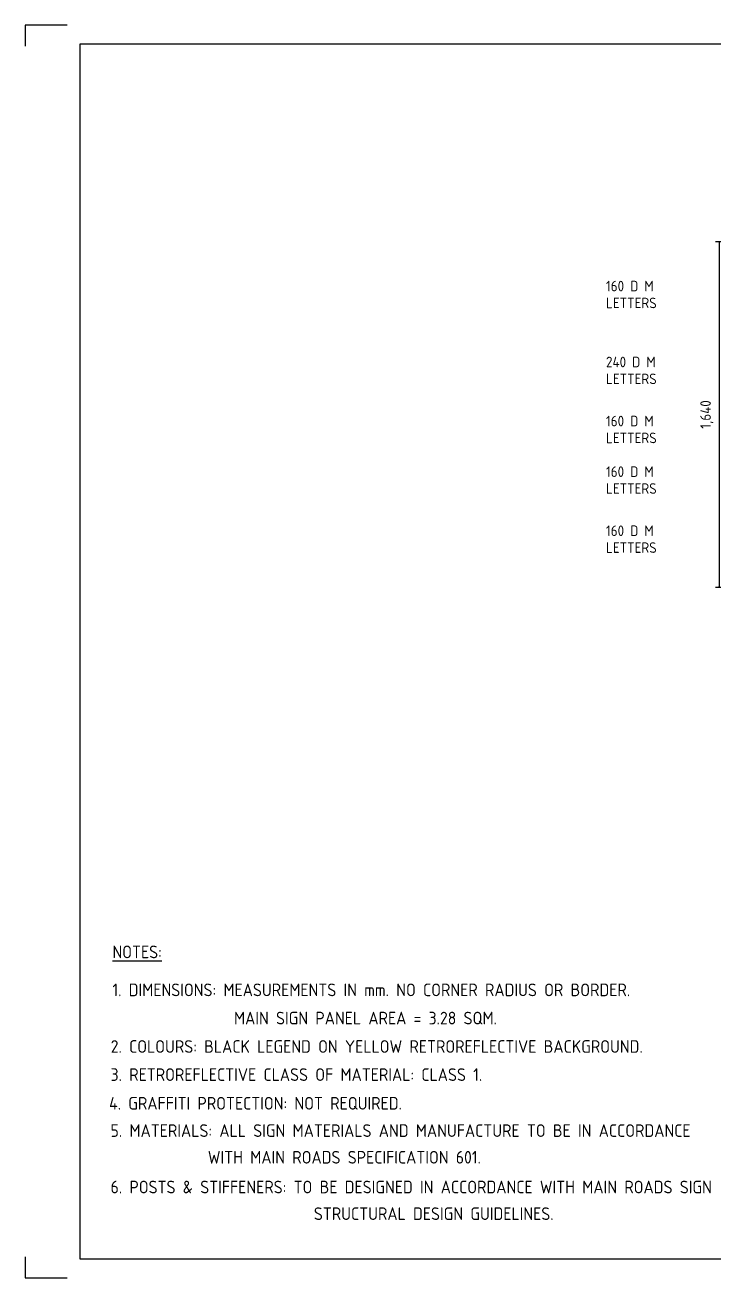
# Model space of a CAD drawing. Extents: x 0 to 420, y 0 to 297.
# Drawn here: x 0 to 163.4, y 0 to 297 of the extents above; entities that cross this region are included whole.
import ezdxf
from ezdxf.enums import TextEntityAlignment as Align

# ---------------------------------------------------------------- set-up
doc = ezdxf.new("R2010")
doc.units = 0
doc.header["$LTSCALE"] = 12
doc.header["$MEASUREMENT"] = 0
doc.header["$PDSIZE"] = 4
doc.layers.get('0').update_dxf_attribs({"linetype": 'CONTINUOUS'})
doc.layers.get('DEFPOINTS').update_dxf_attribs({"linetype": 'CONTINUOUS'})
for name, color, linetype in [('COMMENTS', 4, 'CONTINUOUS'), ('L25', 1, 'CONTINUOUS'), ('L35', 3, 'CONTINUOUS'), ('T25', 1, 'CONTINUOUS'), ('TBLK18', 4, 'CONTINUOUS'), ('TBLK25', 1, 'CONTINUOUS'), ('TBLK35', 3, 'CONTINUOUS'), ('TBLK50', 7, 'CONTINUOUS')]:
    doc.layers.add(name, color=color, linetype=linetype)
doc.styles.add('ISO', font='iso')
doc.dimstyles.new('SIGNSDIM-20', dxfattribs={"dimtxt": 2.5, "dimasz": 0.2, "dimexe": 1.5, "dimexo": 2, "dimgap": 1.5, "dimtad": 1, "dimdec": 0, "dimlfac": 20, "dimrnd": 1, "dimdsep": 46, "dimlunit": 6, "dimtxsty": 'ISO', "dimblk": 'SGNDIM', "dimcen": 2.5, "dimse1": 1, "dimse2": 1, "dimadec": 0, "dimazin": 0, "dimtfac": 1, "dimtdec": 0, "dimtix": 1, "dimtmove": 0, "dimatfit": 3, "dimldrblk": 'SGNDIM', "dimfxl": 0, "dimtolj": 1, "dimtzin": 0, "dimarcsym": 0})

# ---------------------------------------------------------------- blocks, each defined once
blk = doc.blocks.new('SGNDIM')
for p, q in [((0, 0), (-1, 0)), ((0, 4.5), (0, -4.5))]:
    blk.add_line(p, q)
blk = doc.blocks.new('*D41')
at = {"layer": 'DEFPOINTS', "color": 0}
for p in [(200.39, 245.69), (164.39, 163.69), (200.39, 163.69)]:
    blk.add_point(p, dxfattribs=at)
at = {"layer": 'T25', "color": 0, "lineweight": -2}
blk.add_line((164.39, 245.49), (164.39, 163.89), dxfattribs=at)
at = {"layer": 'T25', "color": 0, "lineweight": -2, "xscale": 0.2, "yscale": 0.2, "zscale": 0.2}
for p, rotation in [((164.39, 245.69), 90), ((164.39, 163.69), 270)]:
    blk.add_blockref('SGNDIM', p, dxfattribs=dict(at, rotation=rotation))
at = {"layer": 'T25', "color": 0, "insert": (161.46, 204.69), "char_height": 2.5, "attachment_point": 5, "rotation": 90, "style": 'ISO'}
blk.add_mtext('\\A1;1,640', dxfattribs=at)
blk = doc.blocks.new('BLK1DES')
at = {"layer": 'COMMENTS', "style": 'ISO'}
for s, p in [('160 D M', (0, 0)), ('LETTERS', (0, -4))]:
    blk.add_text(s, height=2.5, dxfattribs=at).set_placement(p)
blk = doc.blocks.new('BLK14DES')
at = {"layer": 'COMMENTS', "style": 'ISO'}
for s, p in [('240 D M', (0, 0)), ('LETTERS', (0, -4))]:
    blk.add_text(s, height=2.5, dxfattribs=at).set_placement(p)
blk = doc.blocks.new('BLK5DES')
at = {"layer": 'COMMENTS', "style": 'ISO'}
for s, p in [('160 D M', (0, 0)), ('LETTERS', (0, -4))]:
    blk.add_text(s, height=2.5, dxfattribs=at).set_placement(p)
blk = doc.blocks.new('BLK8DES')
at = {"layer": 'COMMENTS', "style": 'ISO'}
for s, p in [('160 D M', (0, 0)), ('LETTERS', (0, -4))]:
    blk.add_text(s, height=2.5, dxfattribs=at).set_placement(p)
blk = doc.blocks.new('BLK11DES')
at = {"layer": 'COMMENTS', "style": 'ISO'}
for s, p in [('160 D M', (0, 0)), ('LETTERS', (0, -4))]:
    blk.add_text(s, height=2.5, dxfattribs=at).set_placement(p)
blk = doc.blocks.new('A3BBLK')
at = {"layer": 'TBLK25'}
for p, q in [((10, 297), (0, 297)), ((0, 297), (0, 292)), ((0, 5), (0, 0)), ((0, 0), (10, 0))]:
    blk.add_line(p, q, dxfattribs=at)
at = {"layer": 'TBLK50'}
for p, q in [((415.5, 292.5), (13, 292.5)), ((13, 292.5), (13, 4.5)), ((13, 4.5), (415.5, 4.5))]:
    blk.add_line(p, q, dxfattribs=at)
blk = doc.blocks.new('a3_in_vtblk_trial')
blk.add_blockref('A3BBLK', (0, 0))
at = {"layer": 'TBLK18', "style": 'ISO'}
blk.add_attdef('MR_DIRECTORATE', text='', height=1.5, dxfattribs=at).set_placement((381.5, 67.12), align=Align.CENTER)
for tag, p in [('STREET_NAME', (355.51, 61.1)), ('SUBURB_POSTCODE', (388.49, 61.1)), ('TELEPHONE_NO.', (368.31, 58.84)), ('FAX_NO.', (393.56, 58.84))]:
    blk.add_attdef(tag, p, '', height=1.5, dxfattribs=at)
at = {"layer": 'TBLK25', "style": 'ISO'}
for tag, height, p in [('MR_BRANCH', 2, (381.5, 64.2)), ('ROAD_SECTION', 1.75, (384.5, 29.16)), ('SLK', 1.75, (384.5, 26.11)), ('CHAINAGE', 1.75, (384.5, 19.21)), ('DRG_TYPE_03', 1.75, (360.51, 11.5)), ('DRG_TYPE_02', 1.75, (360.51, 8.36)), ('DRG_TYPE_01', 1.75, (360.3, 5.42))]:
    blk.add_attdef(tag, text='', height=height, dxfattribs=at).set_placement(p, align=Align.CENTER)
for tag, p, height in [('FILE_NUMBER', (371.77, 53.24), 2.5), ('DESIGNED_/_DRAWN', (371.77, 48.49), 2), ('DATE', (405.68, 48.49), 2), ('VERIFIED', (371.77, 43.49), 2), ('DATE', (405.68, 43.4), 2), ('APPROVED', (371.77, 38.49), 2), ('DATE', (405.68, 38.39), 2), ('LOCAL_AUTHORITY', (370.48, 16.73), 1.25)]:
    blk.add_attdef(tag, p, '', height=height, dxfattribs=at)
at = {"layer": 'TBLK35', "style": 'ISO', "width": 0.9}
for tag, p in [('ROAD_PROJECT&NUMBER', (384.5, 32.23)), ('DRAWING_DESCRIPTION', (384.5, 22.29))]:
    blk.add_attdef(tag, text='', height=2.5, dxfattribs=at).set_placement(p, align=Align.CENTER)
at = {"layer": 'TBLK50', "style": 'ISO'}
blk.add_attdef('DRG_NUMBER', (370.5, 6.02), '', height=5, dxfattribs=at)

msp = doc.modelspace()

# ---------------------------------------------------------------- block references
at = {"layer": 'L25'}
msp.add_blockref('a3_in_vtblk_trial', (0, 0), dxfattribs=at)
at = {"layer": 'L35'}
for name, p in [('BLK1DES', (137.588, 233.88)), ('BLK14DES', (137.588, 215.88)), ('BLK5DES', (137.588, 201.88)), ('BLK8DES', (137.588, 189.88)), ('BLK11DES', (137.588, 175.88))]:
    msp.add_blockref(name, p, dxfattribs=at)

# ---------------------------------------------------------------- texts
at = {"layer": 'T25', "color": 3, "style": 'ISO'}
for s, p in [('%%UNOTES:', (20.693, 75.786)), ('1. DIMENSIONS: MEASUREMENTS IN mm. NO CORNER RADIUS OR BORDER.', (20.693, 66.786)), ('MAIN SIGN PANEL AREA = 3.28 SQM.', (49.475, 60.1)), ('2. COLOURS: BLACK LEGEND ON YELLOW RETROREFLECTIVE BACKGROUND.', (20.286, 53.363)), ('3. RETROREFLECTIVE CLASS OF MATERIAL: CLASS 1.', (20.259, 46.7)), ('4. GRAFFITI PROTECTION: NOT REQUIRED.', (19.904, 39.905)), ('5. MATERIALS: ALL SIGN MATERIALS AND MANUFACTURE TO BE IN ACCORDANCE ', (20.249, 33.426)), ('               WITH MAIN ROADS SPECIFICATION 601.', (17.554, 27.105)), ('6. POSTS & STIFFENERS: TO BE DESIGNED IN ACCORDANCE WITH MAIN ROADS SIGN', (20.249, 20.052)), ('STRUCTURAL DESIGN GUIDELINES.', (68.394, 13.731))]:
    msp.add_text(s, height=3, dxfattribs=at).set_placement(p)

# ---------------------------------------------------------------- dimensions: what is measured, and where the dimension line sits
at = {"layer": 'T25'}
dim = msp.add_linear_dim(base=(164.393, 163.688), p1=(200.393, 245.688), p2=(200.393, 163.688), angle=90, dimstyle='SIGNSDIM-20', dxfattribs=at)
dim.commit()
dim.dimension.update_dxf_attribs({"geometry": '*D41', "text_midpoint": (161.455, 204.688)})

doc.saveas('drawing.dxf')
